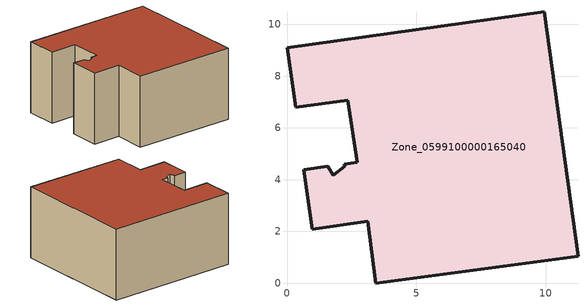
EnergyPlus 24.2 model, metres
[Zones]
Zone_0599100000165040
 floor ground (C_G): 1.79,4.17 2.23,4.52 2.22,4.6 2.71,4.67 2.35,7.07 0.33,6.79 0,9.1 9.95,10.48 11.25,1.04 3.44,0 3.13,2.39 0.97,2.08 0.65,4.38 1.58,4.51 z0.43
 wall outside (C_F): 0.33,6.79 2.35,7.07 2.71,4.67 2.22,4.6 2.23,4.52 1.79,4.17 1.58,4.51 0.65,4.38 0.97,2.08 3.13,2.39 3.44,0 11.25,1.04 9.95,10.48 0,9.1 0.33,6.79 z0.43:5.84
 roof outside (C_R): 2.22,4.6 2.23,4.52 1.79,4.17 1.58,4.51 0.65,4.38 0.97,2.08 3.13,2.39 3.44,0 11.25,1.04 9.95,10.48 0,9.1 0.33,6.79 2.35,7.07 2.71,4.67 z5.84
[BUILDING]
Pand.0599100000165040: North Axis=0; Terrain=City; Loads Convergence Tolerance Value=0.04; Temperature Convergence Tolerance Value=0.4; Solar Distribution=FullExterior; Maximum Number of Warmup Days=25; Minimum Number of Warmup Days=1
[Site:Location]
Rotterdam.The.Hague.AP_ZH_NLD Design_Conditions: Latitude=51.96; Longitude=4.45; Time Zone=1; Elevation=-4.5
[SITE:GROUNDTEMPERATURE:BUILDINGSURFACE]
18, 18, 18, 18, 18, 18, 18, 18, 18, 18, 18, 18
[MATERIAL] Thermal Absorptance=0.9; Solar Absorptance=0.7; Visible Absorptance=0.7
Name | Roughness | Thickness | Conductivity | Density | Specific Heat
G.TC.1946 | MediumSmooth | 0.15 | 1 | 540 | 1210
F.TC.1946 | Rough | 0.3 | 0.857143 | 1920 | 840
R.TC.1946 | MediumRough | 0.2 | 0.909091 | 1500 | 1000
[CONSTRUCTION]
C_G: G.TC.1946
C_F: F.TC.1946
C_R: R.TC.1946
[ZONE]
Zone_0599100000165040: Type=1; Multiplier=1; Ceiling Height=Autocalculate; Volume=Autocalculate; Floor Area=autocalculate; Part of Total Floor Area=Yes
[ZONEINFILTRATION:DESIGNFLOWRATE]
Infil_Zone_0599100000165040: Zone or ZoneList or Space or SpaceList=Zone_0599100000165040; Schedule=AlwaysOn; Design Flow Rate Calculation Method=Flow/Area; Flow Rate per Floor Area=0.003; Constant Term Coefficient=1; Temperature Term Coefficient=0; Velocity Term Coefficient=0; Velocity Squared Term Coefficient=0
[HVACTEMPLATE:ZONE:IDEALLOADSAIRSYSTEM]
Zone_0599100000165040: Maximum Heating Supply Air Temperature=50; Minimum Cooling Supply Air Temperature=13; Maximum Heating Supply Air Humidity Ratio=0.0156; Minimum Cooling Supply Air Humidity Ratio=0.0077; Heating Limit=NoLimit; Cooling Limit=NoLimit; Dehumidification Control Type=ConstantSensibleHeatRatio; Cooling Sensible Heat Ratio=0.7; Dehumidification Setpoint=60; Humidification Control Type=None; Humidification Setpoint=30; Outdoor Air Method=None; Outdoor Air Flow Rate per Person=0.00944; Outdoor Air Flow Rate per Zone Floor Area=0; Outdoor Air Flow Rate per Zone=0; Demand Controlled Ventilation Type=None; Outdoor Air Economizer Type=NoEconomizer; Heat Recovery Type=None; Sensible Heat Recovery Effectiveness=0.7; Latent Heat Recovery Effectiveness=0.65
[ZONECONTROL:THERMOSTAT]
ThermostatControl_Zone_0599100000165040: Zone or ZoneList=Zone_0599100000165040; Control Type Schedule=DualSetpointControlType; Control 1=Thermostat_Zone_0599100000165040; Temperature Difference Between Cutout And Setpoint=0
[THERMOSTATSETPOINT:DUALSETPOINT]
Thermostat_Zone_0599100000165040: Heating Setpoint Temperature Schedule=HeatingSetpoint_Zone_0599100000165040; Cooling Setpoint Temperature Schedule=CoolingSetpoint_Zone_0599100000165040
[SCHEDULE:COMPACT]
HeatingSetpoint_Zone_0599100000165040: Through: 12/31, For: AllDays, Until: 24:00, 21
CoolingSetpoint_Zone_0599100000165040: Through: 12/31, For: AllDays, Until: 24:00, 24
DualSetpointControlType: Through: 12/31, For: AllDays, Until: 24:00, 4
AlwaysOn: Through: 12/31, For: AllDays, Until: 24:00, 1
